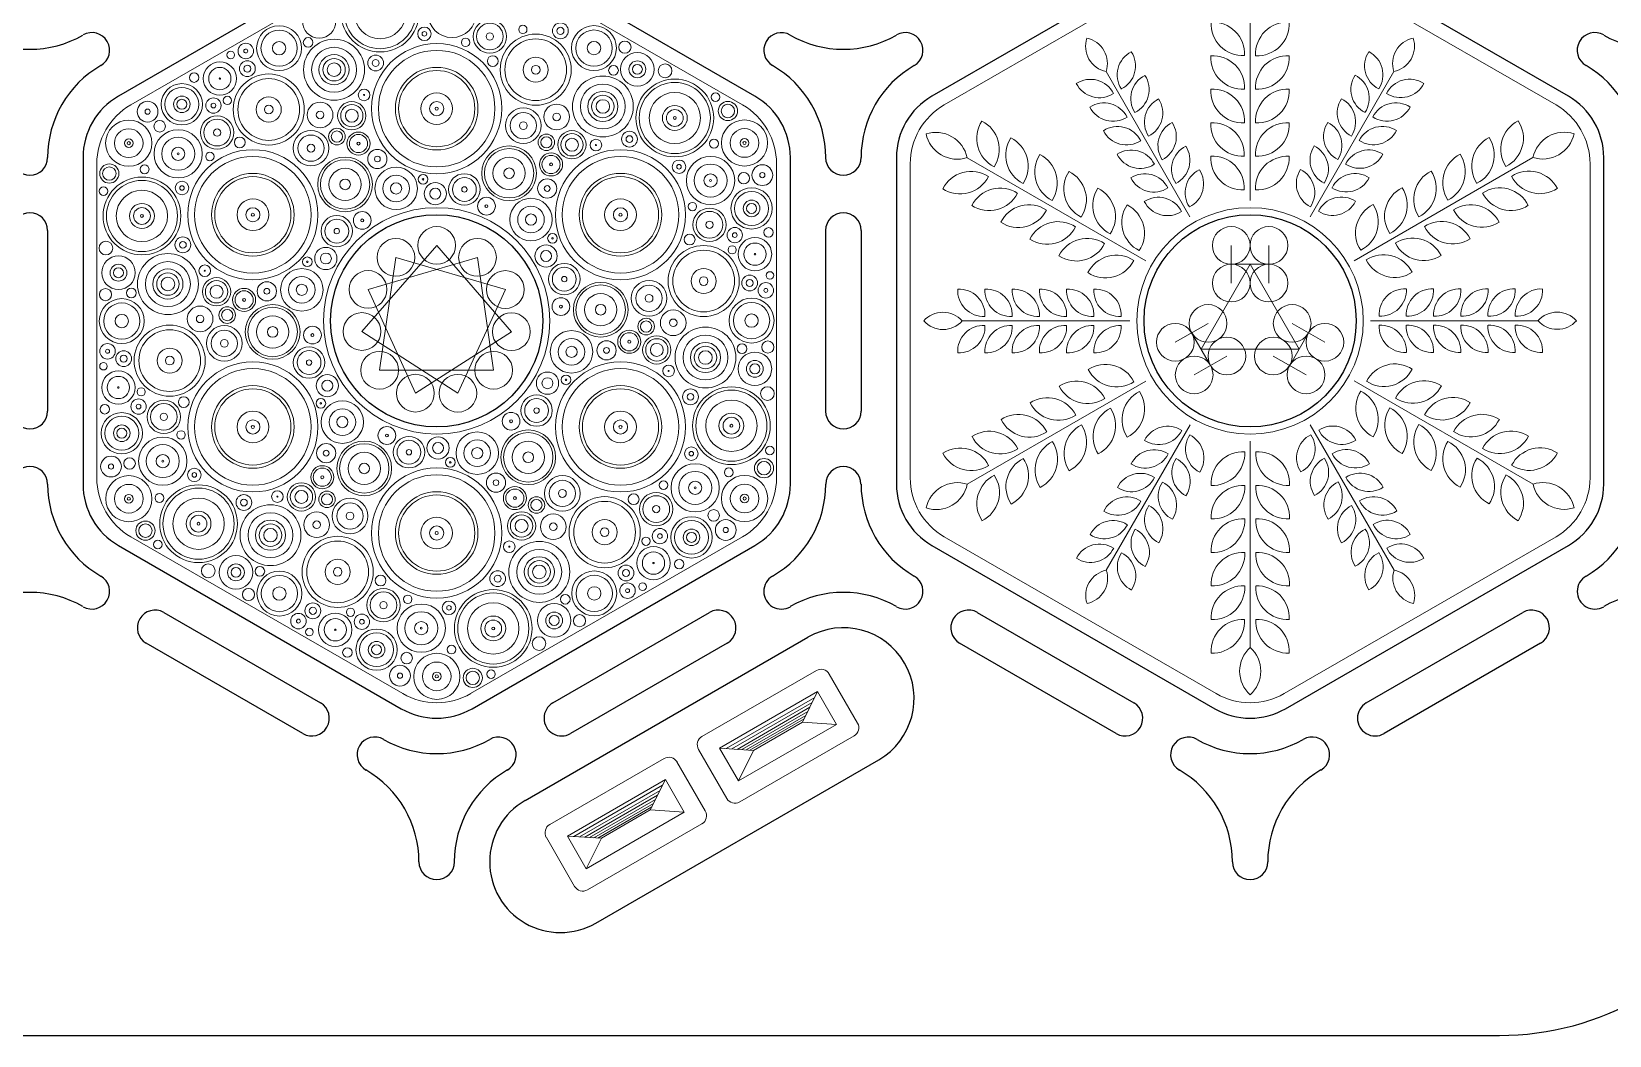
# Model space of a CAD drawing. Header units: millimetres. Extents: x -446 to 815, y -612 to 225.
# Drawn here: x -43 to 124.4, y -225.2 to -118.7 of the extents above; entities that cross this region are included whole.
import ezdxf

# ---------------------------------------------------------------- set-up
doc = ezdxf.new("R2010")
doc.units = ezdxf.units.MM
doc.layers.get('0').update_dxf_attribs({"color": 1, "true_color": 0xff0000})
doc.layers.add('Vector Engrave', color=5, linetype='Continuous', lineweight=0, true_color=0x0000ff)

msp = doc.modelspace()

# ---------------------------------------------------------------- linework, layer by layer
for p, q in [((-3.75, -108.25), (-33.75, -125.57)), ((33.75, -125.57), (3.75, -108.25)), ((82.5, -108.25), (52.5, -125.57)), ((120, -125.57), (90, -108.25)), ((-37.5, -132.07), (-37.5, -166.71)), ((37.5, -166.71), (37.5, -132.07)), ((48.75, -132.07), (48.75, -166.71)), ((123.75, -166.71), (123.75, -132.07)), ((-41.25, -139.81), (-41.25, -158.97)), ((41.25, -158.97), (41.25, -139.81)), ((45, -139.81), (45, -158.97)), ((-33.75, -173.21), (-3.75, -190.53)), ((3.75, -190.53), (33.75, -173.21)), ((52.5, -173.21), (82.5, -190.53)), ((90, -190.53), (120, -173.21)), ((-28.93, -180.32), (-12.32, -189.9)), ((12.32, -189.9), (28.93, -180.32)), ((57.32, -180.32), (73.93, -189.9)), ((98.57, -189.9), (115.18, -180.32)), ((-14.2, -193.15), (-30.8, -183.57)), ((9.38, -200.27), (39.37, -182.95)), ((30.8, -183.57), (14.2, -193.15)), ((72.05, -193.15), (55.45, -183.57)), ((117.05, -183.57), (100.45, -193.15)), ((16.88, -213.26), (46.88, -195.94)), ((-112.68, -225.17), (112.68, -225.17))]:
    msp.add_line(p, q)
for centre in [(0, -149.39), (86.25, -149.39)]:
    msp.add_circle(centre, 11.25)
for centre, radius, start, end in [((-43.13, -109.34), 11.25, 240, 300), ((-36.56, -120.7), 1.88, 300, 120), ((36.56, -120.7), 1.87, 60, 240), ((43.12, -109.34), 11.25, 240, 300), ((49.69, -120.7), 1.88, 300, 120), ((122.81, -120.7), 1.88, 60, 240), ((129.37, -109.34), 11.25, 240, 300), ((-30, -132.07), 11.25, 120, 180), ((30, -132.07), 11.25, 0, 60), ((56.25, -132.07), 11.25, 120, 180), ((116.25, -132.07), 11.25, 0, 60), ((-30, -132.07), 7.5, 120, 180), ((30, -132.07), 7.5, 360, 60), ((56.25, -132.07), 7.5, 120, 180), ((116.25, -132.07), 7.5, 360, 60), ((-43.13, -132.07), 1.88, 180, 0), ((43.12, -132.07), 1.88, 180, 0), ((-43.13, -139.81), 1.88, 0, 180), ((43.12, -139.81), 1.88, 0, 180), ((-43.13, -158.97), 1.88, 180, 0), ((43.12, -158.97), 1.88, 180, 0), ((-43.13, -166.71), 1.88, 0, 180), ((43.12, -166.71), 1.87, 0, 180), ((-30, -166.71), 11.25, 180, 240), ((-30, -166.71), 7.5, 180, 240), ((30, -166.71), 7.5, 300, 360), ((30, -166.71), 11.25, 300, 0), ((56.25, -166.71), 11.25, 180, 240), ((56.25, -166.71), 7.5, 180, 240), ((116.25, -166.71), 7.5, 300, 360), ((116.25, -166.71), 11.25, 300, 0), ((-36.56, -178.08), 1.88, 240, 60), ((36.56, -178.08), 1.88, 120, 300), ((49.69, -178.08), 1.88, 240, 60), ((122.81, -178.08), 1.87, 120, 300), ((-43.13, -189.44), 11.25, 60, 120), ((43.12, -189.44), 11.25, 60, 120), ((129.37, -189.44), 11.25, 60, 120), ((-29.86, -181.94), 1.88, 60, 240), ((29.86, -181.94), 1.88, 300, 120), ((56.39, -181.94), 1.88, 60, 240), ((116.11, -181.94), 1.88, 300, 120), ((43.12, -189.44), 7.5, 300, 120), ((-13.26, -191.53), 1.88, 240, 60), ((0, -184.03), 7.5, 240, 300), ((13.26, -191.53), 1.88, 120, 300), ((72.99, -191.53), 1.88, 240, 60), ((86.25, -184.03), 7.5, 240, 300), ((99.51, -191.53), 1.88, 120, 300), ((-6.56, -195.4), 1.88, 60, 240), ((0, -184.03), 11.25, 240, 300), ((6.56, -195.4), 1.87, 300, 120), ((79.69, -195.4), 1.87, 60, 240), ((86.25, -184.03), 11.25, 240, 300), ((92.81, -195.4), 1.88, 300, 120), ((-13.13, -206.76), 11.25, 0, 60), ((13.12, -206.76), 11.25, 120, 180), ((73.12, -206.76), 11.25, 0, 60), ((99.37, -206.76), 11.25, 120, 180), ((13.12, -206.76), 7.5, 120, 300), ((0, -206.76), 1.88, 180, 0), ((86.25, -206.76), 1.88, 180, 0), ((112.68, -195.17), 30, 270, 330)]:
    msp.add_arc(centre, radius, start, end)
at = {"layer": 'Vector Engrave'}
for p, q in [((-32.44, -126.5), (-3.6, -109.86)), ((3.6, -109.86), (32.44, -126.5)), ((53.81, -126.5), (82.65, -109.86)), ((89.85, -109.86), (118.69, -126.5)), ((86.25, -114.75), (86.25, -136.64)), ((70.98, -122.96), (79.87, -138.35)), ((101.5, -122.95), (92.62, -138.35)), ((56.25, -132.09), (75.2, -143.02)), ((116.24, -132.07), (97.29, -143.01)), ((-36.04, -166.04), (-36.04, -132.74)), ((36.04, -132.74), (36.04, -166.04)), ((50.21, -166.04), (50.21, -132.74)), ((122.29, -132.74), (122.29, -166.04)), ((86.25, -136.64), (86.25, -136.64)), ((-7.92, -150.52), (0, -141.39)), ((0, -141.39), (7.92, -150.54)), ((84.25, -141.39), (84.25, -145.39)), ((88.25, -145.39), (88.25, -141.39)), ((-7.28, -146.06), (4.33, -142.66)), ((-6.05, -154.63), (-4.32, -142.66)), ((-4.32, -142.66), (7.28, -146.07)), ((4.33, -142.66), (6.04, -154.63)), ((75.2, -143.02), (75.2, -143.02)), ((81.05, -152.39), (86.25, -143.39)), ((84.25, -143.39), (88.25, -143.39)), ((86.25, -143.39), (91.45, -152.39)), ((97.29, -143.01), (97.29, -143.01)), ((-2.26, -157.06), (-7.28, -146.06)), ((7.28, -146.07), (2.25, -157.07)), ((2.25, -157.07), (-7.92, -150.52)), ((7.92, -150.54), (-2.26, -157.06)), ((55.73, -149.4), (73.5, -149.39)), ((81.79, -149.66), (78.32, -151.66)), ((94.18, -151.66), (90.71, -149.66)), ((116.77, -149.38), (99, -149.38)), ((82.05, -154.12), (80.05, -150.66)), ((92.45, -150.66), (90.45, -154.12)), ((80.32, -155.12), (83.79, -153.12)), ((91.45, -152.39), (81.05, -152.39)), ((88.71, -153.12), (92.18, -155.12)), ((6.04, -154.63), (-6.05, -154.63)), ((56.26, -166.72), (75.21, -155.77)), ((75.21, -155.77), (75.21, -155.77)), ((116.25, -166.7), (97.29, -155.76)), ((97.29, -155.76), (97.29, -155.76)), ((71, -175.83), (79.88, -160.43)), ((79.88, -160.43), (79.88, -160.43)), ((101.52, -175.82), (92.63, -160.43)), ((86.26, -184.02), (86.25, -162.14)), ((86.25, -162.14), (86.25, -162.14)), ((-3.6, -188.92), (-32.44, -172.28)), ((32.44, -172.28), (3.6, -188.92)), ((82.65, -188.92), (53.81, -172.28)), ((118.69, -172.28), (89.85, -188.92)), ((28.13, -193.48), (40.26, -186.48)), ((41.62, -186.84), (44.63, -192.04)), ((30, -194.71), (40.39, -188.71)), ((40.39, -188.71), (38.79, -191.94)), ((40.39, -188.71), (42.39, -192.18)), ((30.68, -194.75), (40.09, -189.32)), ((31.29, -194.79), (39.82, -189.87)), ((31.85, -194.83), (39.57, -190.37)), ((42.39, -192.18), (32, -198.18)), ((32.35, -194.86), (39.35, -190.83)), ((32.81, -194.89), (39.14, -191.24)), ((33.22, -194.92), (38.96, -191.61)), ((38.79, -191.94), (33.6, -194.94)), ((38.79, -191.94), (42.39, -192.18)), ((44.26, -193.41), (32.13, -200.41)), ((30.77, -200.04), (27.77, -194.84)), ((32, -198.18), (30, -194.71)), ((30, -194.71), (33.6, -194.94)), ((33.6, -194.94), (32, -198.18)), ((24.12, -195.8), (11.99, -202.8)), ((28.48, -201.36), (25.48, -196.17)), ((24.25, -198.03), (13.86, -204.03)), ((23.95, -198.64), (14.54, -204.08)), ((24.25, -198.03), (22.65, -201.26)), ((26.25, -201.5), (24.25, -198.03)), ((23.68, -199.19), (15.15, -204.11)), ((23.43, -199.69), (15.71, -204.15)), ((23.2, -200.15), (16.21, -204.18)), ((23, -200.56), (16.67, -204.21)), ((15.86, -207.5), (26.25, -201.5)), ((22.82, -200.93), (17.08, -204.24)), ((17.46, -204.26), (22.65, -201.26)), ((22.65, -201.26), (26.25, -201.5)), ((13.86, -204.03), (15.86, -207.5)), ((13.86, -204.03), (17.46, -204.26)), ((15.99, -209.73), (28.12, -202.73)), ((11.63, -204.17), (14.63, -209.36)), ((17.46, -204.26), (15.86, -207.5))]:
    msp.add_line(p, q, dxfattribs=at)
for centre, radius in [((-6, -116.76), 4.12), ((-6, -116.76), 3.77), ((-6, -116.76), 2.72), ((1.63, -116.79), 2.56), ((-12.46, -117.62), 1.78), ((-16.71, -120.48), 2.38), ((-16.71, -120.48), 1.92), ((-1.3, -118.96), 0.714), ((-1.3, -118.96), 0.241), ((5.64, -119.24), 1.77), ((5.64, -119.24), 1.42), ((9.14, -118.49), 0.436), ((13.12, -118.64), 0.839), ((13.12, -118.64), 0.375), ((16.68, -120.47), 2.38), ((16.68, -120.47), 1.92), ((-20.24, -120.78), 0.822), ((-16.71, -120.48), 0.709), ((-13.63, -119.87), 0.514), ((-10.88, -122.76), 3.23), ((-10.88, -122.76), 2.38), ((0, -126.89), 6.9), ((3.07, -119.86), 0.453), ((5.64, -119.24), 0.384), ((10.5, -122.76), 3.77), ((10.5, -122.76), 3.27), ((16.68, -120.47), 0.709), ((19.96, -120.37), 0.645), ((-22.99, -123.7), 1.77), ((-21.83, -121.2), 0.403), ((-20.07, -122.65), 0.839), ((-20.24, -120.78), 0.209), ((-10.88, -122.76), 1.6), ((-10.88, -122.76), 1.19), ((-10.88, -122.76), 0.722), ((-6.47, -122.05), 0.837), ((-6.47, -122.05), 0.36), ((0, -126.89), 6.18), ((5.95, -121.85), 0.573), ((10.5, -122.76), 1.33), ((21.28, -122.72), 1.78), ((21.28, -122.72), 0.894), ((-25.72, -123.6), 0.501), ((-22.99, -123.7), 1.18), ((-22.99, -123.7), 0.0766), ((-17.81, -126.98), 3.77), ((-17.81, -126.98), 3.27), ((-20.07, -122.65), 0.375), ((0, -126.89), 4.38), ((0, -126.89), 4.04), ((10.5, -122.76), 0.458), ((17.62, -126.66), 3.23), ((18.75, -122.83), 0.514), ((21.28, -122.72), 0.528), ((25.25, -127.88), 4.12), ((24.22, -122.88), 0.726), ((-27.02, -126.43), 2.19), ((-27.02, -126.43), 1.8), ((-7.7, -125.44), 0.614), ((-7.7, -125.44), 0.0555), ((0, -126.89), 1.68), ((17.62, -126.66), 2.38), ((17.62, -126.66), 1.6), ((17.62, -126.66), 1.19), ((25.25, -127.88), 3.77), ((25.25, -127.88), 2.72), ((29.57, -125.67), 0.45), ((-30.65, -127.21), 1.1), ((-30.65, -127.21), 0.274), ((-27.02, -126.43), 0.877), ((-27.02, -126.43), 0.53), ((-23.67, -126.56), 0.814), ((-23.67, -126.56), 0.247), ((-22.19, -126.02), 0.436), ((-17.81, -126.98), 1.33), ((-17.81, -126.98), 0.458), ((-12.36, -127.56), 1.36), ((-9, -127.64), 1.5), ((-9, -127.64), 1.18), ((-9, -127.64), 0.685), ((0, -126.89), 0.75), ((0, -126.89), 0.168), ((9.19, -128.69), 1.89), ((12.72, -127.77), 1.36), ((17.62, -126.66), 0.722), ((25.25, -127.88), 1.32), ((25.25, -127.88), 0.89), ((30.88, -127.14), 1.02), ((30.88, -127.14), 0.713), ((-32.65, -130.55), 2.45), ((-29.37, -128.76), 0.609), ((-23.28, -129.43), 1.77), ((-23.28, -129.43), 1.42), ((-12.36, -127.56), 0.404), ((9.19, -128.69), 1.39), ((9.19, -128.69), 0.416), ((12.72, -127.77), 0.404), ((25.25, -127.88), 0.15), ((32.64, -130.53), 2.45), ((-32.65, -130.55), 1.52), ((-32.65, -130.55), 0.461), ((-32.65, -130.55), 0.169), ((-27.41, -131.68), 2.56), ((-27.41, -131.68), 1.75), ((-23.28, -129.43), 0.384), ((-20.88, -130.47), 0.573), ((-13.33, -131.08), 1.89), ((-13.33, -131.08), 1.39), ((-10.58, -129.85), 0.878), ((-10.58, -129.85), 0.597), ((-8.29, -130.59), 1.22), ((-8.29, -130.59), 0.964), ((-8.29, -130.59), 0.161), ((11.63, -130.46), 0.878), ((11.63, -130.46), 0.597), ((14.34, -130.72), 1.5), ((14.34, -130.72), 1.18), ((14.34, -130.72), 0.685), ((16.89, -130.75), 0.614), ((20.44, -130.12), 0.837), ((20.44, -130.12), 0.36), ((29.4, -130.6), 0.467), ((32.64, -130.53), 1.52), ((32.64, -130.53), 0.461), ((32.64, -130.53), 0.169), ((-27.41, -131.68), 0.707), ((-27.41, -131.68), 0.103), ((-19.49, -138.14), 6.9), ((-19.49, -138.14), 6.18), ((-24.04, -131.96), 0.453), ((-13.33, -131.08), 0.416), ((-9.71, -134.92), 2.9), ((-6.29, -132.23), 1.02), ((-6.29, -132.23), 0.306), ((7.68, -133.74), 2.9), ((7.68, -133.74), 2.62), ((7.68, -133.74), 1.71), ((12.13, -132.81), 1.22), ((12.13, -132.81), 0.964), ((19.49, -138.14), 6.9), ((19.49, -138.14), 6.18), ((16.89, -130.75), 0.0555), ((29.04, -134.51), 2.56), ((-34.71, -133.77), 1.02), ((-34.71, -133.77), 0.713), ((-30.97, -133.32), 0.467), ((-19.49, -138.14), 4.38), ((-9.71, -134.92), 2.62), ((-9.71, -134.92), 1.71), ((-4.3, -135.35), 2.25), ((2.94, -135.46), 1.67), ((7.68, -133.74), 0.562), ((12.13, -132.81), 0.161), ((19.49, -138.14), 4.38), ((25.7, -133.05), 0.714), ((25.7, -133.05), 0.241), ((29.04, -134.51), 1.75), ((29.04, -134.51), 0.707), ((32.56, -134.27), 0.609), ((34.53, -133.94), 1.1), ((34.53, -133.94), 0.274), ((-35.33, -135.64), 0.45), ((-31.25, -138.27), 4.12), ((-31.25, -138.27), 3.77), ((-27, -135.3), 0.714), ((-27, -135.3), 0.241), ((-19.49, -138.14), 4.04), ((-9.71, -134.92), 0.562), ((-4.3, -135.35), 1.41), ((-4.3, -135.35), 0.591), ((-1.44, -134.38), 0.513), ((-1.44, -134.38), 0.0828), ((-0.15, -135.91), 1.18), ((-0.15, -135.91), 0.583), ((2.94, -135.46), 1.26), ((2.94, -135.46), 0.286), ((11.72, -135.36), 1.02), ((11.72, -135.36), 0.306), ((19.49, -138.14), 4.04), ((29.04, -134.51), 0.103), ((33.39, -137.47), 2.19), ((-31.25, -138.27), 2.72), ((-31.25, -138.27), 1.32), ((-19.49, -138.14), 1.68), ((5.28, -137.23), 0.942), ((5.28, -137.23), 0.158), ((10, -138.65), 2.25), ((19.49, -138.14), 1.68), ((27.11, -137.28), 0.453), ((33.39, -137.47), 1.8), ((33.39, -137.47), 0.877), ((33.39, -137.47), 0.53), ((-31.25, -138.27), 0.89), ((-31.25, -138.27), 0.15), ((-19.49, -138.14), 0.75), ((-19.49, -138.14), 0.168), ((-10.59, -139.88), 1.67), ((0, -149.39), 12), ((-10.59, -139.88), 1.26), ((-7.89, -138.74), 0.942), ((-7.89, -138.74), 0.158), ((10, -138.65), 1.41), ((10, -138.65), 0.591), ((19.49, -138.14), 0.75), ((19.49, -138.14), 0.168), ((28.93, -139.2), 1.77), ((28.93, -139.2), 1.42), ((28.93, -139.2), 0.384), ((86.25, -149.39), 12), ((-26.91, -141.33), 0.837), ((-10.59, -139.88), 0.286), ((0, -141.39), 2), ((12.28, -140.64), 0.513), ((26.82, -140.77), 0.573), ((31.61, -140.3), 0.814), ((31.61, -140.3), 0.247), ((35.19, -140.01), 0.501), ((84.25, -141.39), 2), ((88.25, -141.39), 2), ((-35.07, -141.67), 0.726), ((-26.91, -141.33), 0.36), ((-11.75, -142.78), 1.18), ((-11.75, -142.78), 0.583), ((-4.32, -142.66), 2), ((4.33, -142.66), 2), ((11.6, -142.52), 1.18), ((11.6, -142.52), 0.583), ((12.28, -140.64), 0.0828), ((28.31, -145.17), 3.77), ((28.31, -145.17), 3.27), ((31.33, -141.86), 0.436), ((33.75, -142.32), 1.77), ((33.75, -142.32), 1.18), ((-33.74, -144.29), 1.78), ((-33.74, -144.29), 0.894), ((-33.74, -144.29), 0.528), ((-28.5, -145.49), 3.23), ((-28.5, -145.49), 2.38), ((-24.59, -144.08), 0.614), ((-14.3, -146.1), 2.25), ((-13.72, -143.13), 0.513), ((-13.72, -143.13), 0.0828), ((13.53, -144.97), 1.67), ((13.53, -144.97), 1.26), ((28.31, -145.17), 1.33), ((33.75, -142.32), 0.0766), ((84.25, -145.39), 2), ((88.25, -145.39), 2), ((-28.5, -145.49), 1.6), ((-28.5, -145.49), 1.19), ((-28.5, -145.49), 0.722), ((-23.34, -146.31), 1.5), ((-24.59, -144.08), 0.0555), ((-23.34, -146.31), 1.18), ((-18.01, -146.26), 1.02), ((-14.3, -146.1), 1.41), ((-14.3, -146.1), 0.591), ((-7.28, -146.06), 2), ((7.28, -146.07), 2), ((13.53, -144.97), 0.286), ((17.39, -148.21), 2.9), ((22.52, -147), 1.89), ((28.31, -145.17), 0.458), ((33.19, -145.38), 0.839), ((33.19, -145.38), 0.375), ((34.9, -146.16), 0.822), ((35.33, -144.58), 0.403), ((-35.11, -146.61), 0.645), ((-33.39, -149.41), 2.38), ((-32.38, -146.43), 0.514), ((-23.34, -146.31), 0.685), ((-20.42, -147.17), 1.22), ((-20.42, -147.17), 0.964), ((-20.42, -147.17), 0.161), ((-18.01, -146.26), 0.306), ((13.17, -147.88), 0.942), ((17.39, -148.21), 2.62), ((17.39, -148.21), 1.71), ((22.52, -147), 1.39), ((22.52, -147), 0.416), ((33.39, -149.37), 2.38), ((34.9, -146.16), 0.209), ((-33.39, -149.41), 1.92), ((-33.39, -149.41), 0.709), ((-25.08, -149.18), 1.36), ((-25.08, -149.18), 0.404), ((-22.21, -148.78), 0.878), ((-22.21, -148.78), 0.597), ((-17.39, -150.57), 2.9), ((-17.39, -150.57), 2.62), ((-17.39, -150.57), 1.71), ((-7.92, -150.52), 2), ((7.92, -150.54), 2), ((13.17, -147.88), 0.158), ((17.39, -148.21), 0.562), ((25.08, -149.6), 1.36), ((33.39, -149.37), 1.92), ((33.39, -149.37), 0.709), ((81.79, -149.66), 2), ((90.71, -149.66), 2), ((-28.31, -153.61), 3.77), ((-28.31, -153.61), 3.27), ((-22.52, -151.78), 1.89), ((-22.52, -151.78), 1.39), ((-17.39, -150.57), 0.562), ((-13.17, -150.9), 0.942), ((14.3, -152.68), 2.25), ((20.42, -151.61), 1.22), ((22.21, -150), 0.878), ((22.21, -150), 0.597), ((25.08, -149.6), 0.404), ((28.5, -153.28), 3.23), ((78.32, -151.66), 2), ((94.18, -151.66), 2), ((-34.9, -152.62), 0.822), ((-22.52, -151.78), 0.416), ((-13.53, -153.81), 1.67), ((-13.17, -150.9), 0.158), ((14.3, -152.68), 1.41), ((14.3, -152.68), 0.591), ((18.01, -152.52), 1.02), ((18.01, -152.52), 0.306), ((20.42, -151.61), 0.964), ((20.42, -151.61), 0.161), ((23.34, -152.47), 1.5), ((23.34, -152.47), 1.18), ((23.34, -152.47), 0.685), ((28.5, -153.28), 2.38), ((28.5, -153.28), 1.6), ((28.5, -153.28), 1.19), ((32.38, -152.35), 0.514), ((35.11, -152.17), 0.645), ((83.79, -153.12), 2), ((88.71, -153.12), 2), ((-35.33, -154.2), 0.403), ((-34.9, -152.62), 0.209), ((-33.19, -153.4), 0.839), ((-33.19, -153.4), 0.375), ((-28.31, -153.61), 1.33), ((-28.31, -153.61), 0.458), ((-19.49, -160.64), 6.9), ((-13.53, -153.81), 1.26), ((-13.53, -153.81), 0.286), ((-6.05, -154.63), 2), ((6.04, -154.63), 2), ((19.49, -160.64), 6.9), ((28.5, -153.28), 0.722), ((33.74, -154.48), 1.78), ((33.74, -154.48), 0.894), ((80.32, -155.12), 2), ((92.18, -155.12), 2), ((-33.75, -156.46), 1.77), ((-33.75, -156.46), 1.18), ((-19.49, -160.64), 6.18), ((-11.6, -156.26), 1.18), ((-2.26, -157.06), 2), ((2.25, -157.07), 2), ((11.75, -156), 1.18), ((11.75, -156), 0.583), ((13.72, -155.65), 0.513), ((19.49, -160.64), 6.18), ((13.72, -155.65), 0.0828), ((24.59, -154.7), 0.614), ((24.59, -154.7), 0.0555), ((33.74, -154.48), 0.528), ((-33.75, -156.46), 0.0766), ((-31.33, -156.92), 0.436), ((-19.49, -160.64), 4.38), ((-19.49, -160.64), 4.04), ((-11.6, -156.26), 0.583), ((10.59, -158.9), 1.67), ((19.49, -160.64), 4.38), ((19.49, -160.64), 4.04), ((26.91, -157.45), 0.837), ((26.91, -157.45), 0.36), ((31.25, -160.51), 4.12), ((31.25, -160.51), 3.77), ((35.07, -157.11), 0.726), ((-35.19, -158.77), 0.501), ((-31.61, -158.48), 0.814), ((-31.61, -158.48), 0.247), ((-28.93, -159.57), 1.77), ((-28.93, -159.57), 1.42), ((-26.82, -158.01), 0.573), ((-12.28, -158.14), 0.513), ((-12.28, -158.14), 0.0828), ((-10, -160.13), 2.25), ((-10, -160.13), 1.41), ((10.59, -158.9), 1.26), ((10.59, -158.9), 0.286), ((31.25, -160.51), 2.72), ((-33.39, -161.31), 2.19), ((-33.39, -161.31), 1.8), ((-33.39, -161.31), 0.877), ((-28.93, -159.57), 0.384), ((-19.49, -160.64), 1.68), ((-19.49, -160.64), 0.75), ((-19.49, -160.64), 0.168), ((-10, -160.13), 0.591), ((-5.28, -161.55), 0.942), ((7.89, -160.04), 0.942), ((7.89, -160.04), 0.158), ((19.49, -160.64), 1.68), ((19.49, -160.64), 0.75), ((19.49, -160.64), 0.168), ((31.25, -160.51), 1.32), ((31.25, -160.51), 0.89), ((31.25, -160.51), 0.15), ((-33.39, -161.31), 0.53), ((-29.04, -164.27), 2.56), ((-27.11, -161.49), 0.453), ((-7.68, -165.04), 2.9), ((-5.28, -161.55), 0.158), ((-2.94, -163.32), 1.67), ((-2.94, -163.32), 1.26), ((0.15, -162.87), 1.18), ((4.3, -163.42), 2.25), ((4.3, -163.42), 1.41), ((9.71, -163.86), 2.9), ((9.71, -163.86), 2.62), ((9.71, -163.86), 1.71), ((-34.53, -164.84), 1.1), ((-32.56, -164.51), 0.609), ((-29.04, -164.27), 1.75), ((-29.04, -164.27), 0.707), ((-11.72, -163.42), 1.02), ((-11.72, -163.42), 0.306), ((-7.68, -165.04), 2.62), ((-7.68, -165.04), 1.71), ((-2.94, -163.32), 0.286), ((0.15, -162.87), 0.583), ((1.44, -164.4), 0.513), ((4.3, -163.42), 0.591), ((9.71, -163.86), 0.562), ((27, -163.48), 0.714), ((27, -163.48), 0.241), ((35.33, -163.14), 0.45), ((-34.53, -164.84), 0.274), ((-29.04, -164.27), 0.103), ((-25.7, -165.73), 0.714), ((-25.7, -165.73), 0.241), ((-12.13, -165.97), 1.22), ((-12.13, -165.97), 0.964), ((-7.68, -165.04), 0.562), ((0, -171.89), 6.9), ((1.44, -164.4), 0.0828), ((6.29, -166.55), 1.02), ((27.41, -167.1), 2.56), ((27.41, -167.1), 1.75), ((30.97, -165.46), 0.467), ((34.71, -165.01), 1.02), ((34.71, -165.01), 0.713), ((-32.64, -168.25), 2.45), ((-32.64, -168.25), 1.52), ((-25.25, -170.9), 4.12), ((-25.25, -170.9), 3.77), ((-14.34, -168.06), 1.5), ((-14.34, -168.06), 1.18), ((-12.13, -165.97), 0.161), ((0, -171.89), 6.18), ((6.29, -166.55), 0.306), ((8.29, -168.19), 1.22), ((8.29, -168.19), 0.964), ((13.33, -167.69), 1.89), ((13.33, -167.69), 1.39), ((13.33, -167.69), 0.416), ((24.04, -166.81), 0.453), ((27.41, -167.1), 0.707), ((27.41, -167.1), 0.103), ((32.65, -168.23), 2.45), ((32.65, -168.23), 1.52), ((-32.64, -168.25), 0.461), ((-32.64, -168.25), 0.169), ((-29.4, -168.18), 0.467), ((-25.25, -170.9), 2.72), ((-20.44, -168.66), 0.837), ((-17.62, -172.12), 3.23), ((-20.44, -168.66), 0.36), ((-16.89, -168.03), 0.614), ((-16.89, -168.03), 0.0555), ((-14.34, -168.06), 0.685), ((-11.63, -168.32), 0.878), ((-11.63, -168.32), 0.597), ((-9.19, -170.09), 1.89), ((-9.19, -170.09), 1.39), ((0, -171.89), 4.38), ((0, -171.89), 4.04), ((8.29, -168.19), 0.161), ((10.58, -168.92), 0.878), ((10.58, -168.92), 0.597), ((17.81, -171.8), 3.77), ((17.81, -171.8), 3.27), ((20.88, -168.31), 0.573), ((23.28, -169.35), 1.77), ((23.28, -169.35), 1.42), ((23.28, -169.35), 0.384), ((32.65, -168.23), 0.461), ((32.65, -168.23), 0.169), ((-30.88, -171.64), 1.02), ((-25.25, -170.9), 1.32), ((-25.25, -170.9), 0.89), ((-17.62, -172.12), 2.38), ((-17.62, -172.12), 1.6), ((-12.72, -171.01), 1.36), ((-12.72, -171.01), 0.404), ((-9.19, -170.09), 0.416), ((0, -171.89), 1.68), ((9, -171.14), 1.5), ((9, -171.14), 1.18), ((9, -171.14), 0.685), ((12.36, -171.22), 1.36), ((17.81, -171.8), 1.33), ((27.02, -172.35), 2.19), ((27.02, -172.35), 1.8), ((29.37, -170.02), 0.609), ((30.65, -171.57), 1.1), ((-30.88, -171.64), 0.713), ((-25.25, -170.9), 0.15), ((-17.62, -172.12), 1.19), ((-17.62, -172.12), 0.722), ((-10.5, -176.01), 3.77), ((0, -171.89), 0.75), ((0, -171.89), 0.168), ((12.36, -171.22), 0.404), ((17.81, -171.8), 0.458), ((22.19, -172.76), 0.436), ((23.67, -172.22), 0.814), ((23.67, -172.22), 0.247), ((27.02, -172.35), 0.877), ((27.02, -172.35), 0.53), ((30.65, -171.57), 0.274), ((-29.57, -173.11), 0.45), ((-10.5, -176.01), 3.27), ((7.7, -173.34), 0.614), ((7.7, -173.34), 0.0555), ((10.88, -176.01), 3.23), ((10.88, -176.01), 2.38), ((22.99, -175.08), 1.77), ((22.99, -175.08), 1.18), ((-24.22, -175.9), 0.726), ((-21.28, -176.06), 1.78), ((-21.28, -176.06), 0.894), ((-21.28, -176.06), 0.528), ((-18.75, -175.95), 0.514), ((-10.5, -176.01), 1.33), ((-10.5, -176.01), 0.458), ((10.88, -176.01), 1.6), ((10.88, -176.01), 1.19), ((10.88, -176.01), 0.722), ((20.07, -176.13), 0.839), ((22.99, -175.08), 0.0766), ((25.72, -175.18), 0.501), ((-16.68, -178.31), 2.38), ((-16.68, -178.31), 1.92), ((-5.95, -176.93), 0.573), ((6.47, -176.73), 0.837), ((6.47, -176.73), 0.36), ((16.71, -178.29), 2.38), ((16.71, -178.29), 1.92), ((20.24, -178), 0.822), ((20.07, -176.13), 0.375), ((21.83, -177.58), 0.403), ((-19.96, -178.41), 0.645), ((-16.68, -178.31), 0.709), ((-5.64, -179.54), 1.77), ((-5.64, -179.54), 1.42), ((-3.07, -178.92), 0.453), ((6, -182.01), 4.12), ((6, -182.01), 3.77), ((13.63, -178.91), 0.514), ((16.71, -178.29), 0.709), ((20.24, -178), 0.209), ((-14.66, -181.23), 0.822), ((-13.13, -180.14), 0.839), ((-13.13, -180.14), 0.375), ((-10.75, -182.15), 1.77), ((-9.14, -180.29), 0.436), ((-7.93, -181.3), 0.814), ((-5.64, -179.54), 0.384), ((-1.63, -181.98), 2.56), ((-1.63, -181.98), 1.75), ((1.3, -179.82), 0.714), ((1.3, -179.82), 0.241), ((6, -182.01), 2.72), ((6, -182.01), 1.32), ((12.46, -181.16), 1.78), ((12.46, -181.16), 0.894), ((12.46, -181.16), 0.528), ((15.15, -181.19), 0.645), ((-14.66, -181.23), 0.209), ((-13.5, -182.39), 0.403), ((-10.75, -182.15), 1.18), ((-10.75, -182.15), 0.0766), ((-6.37, -184.26), 2.19), ((-7.93, -181.3), 0.247), ((-1.63, -181.98), 0.707), ((-1.63, -181.98), 0.103), ((6, -182.01), 0.89), ((6, -182.01), 0.15), ((-6.37, -184.26), 1.8), ((-6.37, -184.26), 0.877), ((-6.37, -184.26), 0.53), ((1.57, -184.25), 0.467), ((10.85, -183.62), 0.726), ((-9.47, -184.56), 0.501), ((-3.18, -185.15), 0.609), ((0.01, -187.09), 2.45), ((0.01, -187.09), 1.52), ((-3.89, -187.02), 1.1), ((-3.89, -187.02), 0.274), ((0.01, -187.09), 0.461), ((0.01, -187.09), 0.169), ((3.83, -187.25), 1.02), ((3.83, -187.25), 0.713), ((5.76, -186.86), 0.45)]:
    msp.add_circle(centre, radius, dxfattribs=at)
for centre, radius, start, end in [((85.47, -117.9), 3.37, 176.7584, 273.1378), ((82.28, -121.08), 3.37, 356.7584, 93.1378), ((90.2, -121.09), 3.37, 86.7584, 183.1378), ((87.03, -117.91), 3.37, 266.7584, 3.1378), ((71.54, -120.28), 2.74, 161.7782, 258.1575), ((68.38, -122.1), 2.74, 341.7782, 78.1575), ((104.1, -122.1), 2.74, 101.7782, 198.1575), ((100.94, -120.27), 2.74, 281.7782, 18.1575), ((74.89, -123.31), 2.74, 116.7782, 213.1575), ((71.36, -122.36), 2.74, 296.7782, 33.1575), ((85.46, -121.46), 3.37, 176.7584, 273.1378), ((82.28, -124.64), 3.37, 356.7584, 93.1378), ((90.2, -124.64), 3.37, 86.7584, 183.1378), ((87.02, -121.46), 3.37, 266.7584, 3.1378), ((101.12, -122.35), 2.74, 146.7782, 243.1575), ((97.59, -123.29), 2.74, 326.7782, 63.1575), ((69.32, -126.52), 2.74, 26.7782, 123.1575), ((76.33, -125.81), 2.74, 116.7782, 213.1575), ((72.81, -124.86), 2.74, 296.7782, 33.1575), ((99.67, -124.85), 2.74, 146.7782, 243.1575), ((96.14, -125.79), 2.74, 326.7782, 63.1575), ((103.16, -126.51), 2.74, 56.7782, 153.1575), ((70.27, -122.99), 2.74, 206.7782, 303.1575), ((85.46, -125.02), 3.37, 176.7584, 273.1378), ((82.28, -128.19), 3.37, 356.7584, 93.1378), ((87.02, -125.02), 3.37, 266.7584, 3.1378), ((90.2, -128.2), 3.37, 86.7584, 183.1378), ((102.22, -122.98), 2.74, 236.7782, 333.1575), ((-28.83, -132.74), 7.21, 120, 180), ((28.83, -132.74), 7.21, 360, 60), ((57.42, -132.74), 7.21, 120, 180), ((70.76, -129.02), 2.74, 26.7782, 123.1575), ((71.71, -125.49), 2.74, 206.7782, 303.1575), ((77.78, -128.31), 2.74, 116.7782, 213.1575), ((74.25, -127.36), 2.74, 296.7782, 33.1575), ((98.23, -127.35), 2.74, 146.7782, 243.1575), ((94.7, -128.29), 2.74, 326.7782, 63.1575), ((101.71, -129.01), 2.74, 56.7782, 153.1575), ((100.77, -125.48), 2.74, 236.7782, 333.1575), ((115.08, -132.74), 7.21, 360, 60), ((60.63, -130.05), 3.37, 146.7913, 243.1707), ((56.29, -131.21), 3.37, 326.7913, 63.1707), ((72.2, -131.52), 2.74, 26.7782, 123.1575), ((79.22, -130.81), 2.74, 116.7782, 213.1575), ((75.69, -129.86), 2.74, 296.7782, 33.1575), ((85.46, -128.57), 3.37, 176.7584, 273.1378), ((82.27, -131.75), 3.37, 356.7584, 93.1378), ((90.19, -131.76), 3.37, 86.7584, 183.1378), ((87.02, -128.57), 3.37, 266.7584, 3.1378), ((96.78, -129.85), 2.74, 146.7782, 243.1575), ((93.25, -130.79), 2.74, 326.7782, 63.1575), ((100.27, -131.51), 2.74, 56.7782, 153.1575), ((116.2, -131.19), 3.37, 116.765, 213.1444), ((111.86, -130.02), 3.37, 296.765, 33.1444), ((52.94, -132.78), 3.37, 11.7913, 108.1707), ((55.19, -128.88), 3.37, 191.7913, 288.1707), ((63.71, -131.83), 3.37, 146.7913, 243.1707), ((59.36, -132.99), 3.37, 326.7913, 63.1707), ((73.15, -128), 2.74, 206.7782, 303.1575), ((99.33, -127.98), 2.74, 236.7782, 333.1575), ((113.12, -132.97), 3.37, 116.765, 213.1444), ((108.78, -131.8), 3.37, 296.765, 33.1444), ((119.54, -132.76), 3.37, 71.765, 168.1444), ((117.3, -128.86), 3.37, 251.765, 348.1444), ((66.79, -133.61), 3.37, 146.7913, 243.1707), ((62.44, -134.77), 3.37, 326.7913, 63.1707), ((73.65, -134.02), 2.74, 26.7782, 123.1575), ((74.59, -130.5), 2.74, 206.7782, 303.1575), ((80.66, -133.31), 2.74, 116.7782, 213.1575), ((77.13, -132.37), 2.74, 296.7782, 33.1575), ((85.45, -132.13), 3.37, 176.7584, 273.1378), ((82.27, -135.3), 3.37, 356.7584, 93.1378), ((87.01, -132.13), 3.37, 266.7584, 3.1378), ((90.19, -135.31), 3.37, 86.7584, 183.1378), ((95.34, -132.35), 2.74, 146.7782, 243.1575), ((91.81, -133.29), 2.74, 326.7782, 63.1575), ((98.82, -134.01), 2.74, 56.7782, 153.1575), ((97.88, -130.48), 2.74, 236.7782, 333.1575), ((110.04, -134.74), 3.37, 116.765, 213.1444), ((105.7, -133.57), 3.37, 296.765, 33.1444), ((56.67, -136.91), 3.37, 56.7913, 153.1707), ((69.87, -135.38), 3.37, 146.7913, 243.1707), ((65.52, -136.55), 3.37, 326.7913, 63.1707), ((75.09, -136.53), 2.74, 26.7782, 123.1575), ((82.1, -135.81), 2.74, 116.7782, 213.1575), ((78.58, -134.87), 2.74, 296.7782, 33.1575), ((93.89, -134.85), 2.74, 146.7782, 243.1575), ((90.36, -135.79), 2.74, 326.7782, 63.1575), ((97.38, -136.51), 2.74, 56.7782, 153.1575), ((106.96, -136.52), 3.37, 116.765, 213.1444), ((102.62, -135.35), 3.37, 296.765, 33.1444), ((115.82, -136.89), 3.37, 26.765, 123.1444), ((55.5, -132.56), 3.37, 236.7913, 333.1707), ((59.75, -138.69), 3.37, 56.7913, 153.1707), ((72.94, -137.16), 3.37, 146.7913, 243.1707), ((68.6, -138.33), 3.37, 326.7913, 63.1707), ((76.04, -133), 2.74, 206.7782, 303.1575), ((96.43, -132.98), 2.74, 236.7782, 333.1575), ((103.88, -138.29), 3.37, 116.765, 213.1444), ((99.54, -137.12), 3.37, 296.765, 33.1444), ((112.74, -138.66), 3.37, 26.765, 123.1444), ((116.98, -132.54), 3.37, 206.765, 303.1444), ((58.58, -134.34), 3.37, 236.7913, 333.1707), ((62.82, -140.46), 3.37, 56.7913, 153.1707), ((76.02, -138.94), 3.37, 146.7913, 243.1707), ((71.68, -140.1), 3.37, 326.7913, 63.1707), ((76.53, -139.03), 2.74, 26.7782, 123.1575), ((77.48, -135.5), 2.74, 206.7782, 303.1575), ((95.93, -139.01), 2.74, 56.7782, 153.1575), ((94.99, -135.48), 2.74, 236.7782, 333.1575), ((100.8, -140.07), 3.37, 116.765, 213.1444), ((96.46, -138.9), 3.37, 296.765, 33.1444), ((109.65, -140.44), 3.37, 26.765, 123.1444), ((113.9, -134.32), 3.37, 206.765, 303.1444), ((61.66, -136.12), 3.37, 236.7913, 333.1707), ((106.57, -142.21), 3.37, 26.765, 123.1444), ((110.82, -136.09), 3.37, 206.765, 303.1444), ((65.9, -142.24), 3.37, 56.7913, 153.1707), ((64.74, -137.9), 3.37, 236.7913, 333.1707), ((107.74, -137.87), 3.37, 206.765, 303.1444), ((68.98, -144.02), 3.37, 56.7913, 153.1707), ((67.82, -139.68), 3.37, 236.7913, 333.1707), ((103.49, -143.99), 3.37, 26.765, 123.1444), ((104.66, -139.64), 3.37, 206.765, 303.1444), ((72.06, -145.8), 3.37, 56.7913, 153.1707), ((70.9, -141.46), 3.37, 236.7913, 333.1707), ((100.41, -145.76), 3.37, 26.765, 123.1444), ((101.58, -141.42), 3.37, 206.765, 303.1444), ((57.98, -146.18), 2.74, 176.7782, 273.1575), ((55.4, -148.77), 2.74, 356.7782, 93.1575), ((60.87, -146.19), 2.74, 176.7782, 273.1575), ((58.29, -148.77), 2.74, 356.7782, 93.1575), ((61.17, -148.77), 2.74, 356.7782, 93.1575), ((63.76, -146.19), 2.74, 176.7782, 273.1575), ((64.06, -148.77), 2.74, 356.7782, 93.1575), ((66.65, -146.19), 2.74, 176.7782, 273.1575), ((69.53, -146.19), 2.74, 176.7782, 273.1575), ((66.95, -148.77), 2.74, 356.7782, 93.1575), ((72.42, -146.19), 2.74, 176.7782, 273.1575), ((69.84, -148.77), 2.74, 356.7782, 93.1575), ((102.66, -148.74), 2.74, 86.7782, 183.1575), ((100.08, -146.15), 2.74, 266.7782, 3.1575), ((105.55, -148.74), 2.74, 86.7782, 183.1575), ((102.97, -146.15), 2.74, 266.7782, 3.1575), ((108.44, -148.74), 2.74, 86.7782, 183.1575), ((105.86, -146.16), 2.74, 266.7782, 3.1575), ((111.33, -148.74), 2.74, 86.7782, 183.1575), ((108.75, -146.16), 2.74, 266.7782, 3.1575), ((114.21, -148.74), 2.74, 86.7782, 183.1575), ((111.63, -146.16), 2.74, 266.7782, 3.1575), ((117.1, -148.75), 2.74, 86.7782, 183.1575), ((114.52, -146.16), 2.74, 266.7782, 3.1575), ((53.68, -151.22), 2.74, 41.7782, 138.1575), ((118.81, -151.21), 2.74, 41.7782, 138.1575), ((53.69, -147.57), 2.74, 221.7782, 318.1575), ((55.4, -150.03), 2.74, 266.7782, 3.1575), ((57.98, -152.62), 2.74, 86.7782, 183.1575), ((58.29, -150.03), 2.74, 266.7782, 3.1575), ((60.87, -152.62), 2.74, 86.7782, 183.1575), ((63.75, -152.62), 2.74, 86.7782, 183.1575), ((61.17, -150.04), 2.74, 266.7782, 3.1575), ((66.64, -152.62), 2.74, 86.7782, 183.1575), ((64.06, -150.04), 2.74, 266.7782, 3.1575), ((69.53, -152.62), 2.74, 86.7782, 183.1575), ((66.95, -150.04), 2.74, 266.7782, 3.1575), ((69.84, -150.04), 2.74, 266.7782, 3.1575), ((72.42, -152.63), 2.74, 86.7782, 183.1575), ((102.66, -150), 2.74, 176.7782, 273.1575), ((100.08, -152.59), 2.74, 356.7782, 93.1575), ((105.55, -150.01), 2.74, 176.7782, 273.1575), ((102.97, -152.59), 2.74, 356.7782, 93.1575), ((108.44, -150.01), 2.74, 176.7782, 273.1575), ((105.85, -152.59), 2.74, 356.7782, 93.1575), ((108.74, -152.59), 2.74, 356.7782, 93.1575), ((111.33, -150.01), 2.74, 176.7782, 273.1575), ((114.21, -150.01), 2.74, 176.7782, 273.1575), ((111.63, -152.59), 2.74, 356.7782, 93.1575), ((117.1, -150.01), 2.74, 176.7782, 273.1575), ((114.52, -152.59), 2.74, 356.7782, 93.1575), ((118.82, -147.55), 2.74, 221.7782, 318.1575), ((70.92, -157.37), 3.37, 26.7847, 123.1641), ((72.09, -153.02), 3.37, 206.7847, 303.1641), ((101.6, -157.33), 3.37, 56.7716, 153.151), ((100.44, -152.98), 3.37, 236.7716, 333.151), ((67.84, -159.14), 3.37, 26.7847, 123.1641), ((69.01, -154.8), 3.37, 206.7847, 303.1641), ((76.05, -159.88), 3.37, 116.7847, 213.1641), ((71.7, -158.72), 3.37, 296.7847, 33.1641), ((100.82, -158.68), 3.37, 146.7716, 243.151), ((96.47, -159.84), 3.37, 326.7716, 63.151), ((104.68, -159.11), 3.37, 56.7716, 153.151), ((103.52, -154.76), 3.37, 236.7716, 333.151), ((64.76, -160.92), 3.37, 26.7847, 123.1641), ((65.93, -156.57), 3.37, 206.7847, 303.1641), ((72.97, -161.66), 3.37, 116.7847, 213.1641), ((68.62, -160.49), 3.37, 296.7847, 33.1641), ((103.9, -160.46), 3.37, 146.7716, 243.151), ((99.55, -161.62), 3.37, 326.7716, 63.151), ((107.76, -160.89), 3.37, 56.7716, 153.151), ((106.59, -156.54), 3.37, 236.7716, 333.151), ((61.68, -162.69), 3.37, 26.7847, 123.1641), ((62.85, -158.35), 3.37, 206.7847, 303.1641), ((69.89, -163.44), 3.37, 116.7847, 213.1641), ((65.54, -162.27), 3.37, 296.7847, 33.1641), ((77.51, -163.3), 2.74, 56.7782, 153.1575), ((95.02, -163.28), 2.74, 26.7782, 123.1575), ((106.97, -162.24), 3.37, 146.7716, 243.151), ((102.63, -163.4), 3.37, 326.7716, 63.151), ((110.83, -162.67), 3.37, 56.7716, 153.151), ((109.67, -158.32), 3.37, 236.7716, 333.151), ((58.6, -164.47), 3.37, 26.7847, 123.1641), ((59.77, -160.13), 3.37, 206.7847, 303.1641), ((66.81, -165.21), 3.37, 116.7847, 213.1641), ((62.46, -164.05), 3.37, 296.7847, 33.1641), ((76.57, -159.77), 2.74, 236.7782, 333.1575), ((82.14, -162.99), 2.74, 146.7782, 243.1575), ((78.61, -163.93), 2.74, 326.7782, 63.1575), ((93.92, -163.91), 2.74, 116.7782, 213.1575), ((90.4, -162.96), 2.74, 296.7782, 33.1575), ((95.97, -159.75), 2.74, 206.7782, 303.1575), ((110.05, -164.02), 3.37, 146.7716, 243.151), ((105.71, -165.18), 3.37, 326.7716, 63.151), ((113.91, -164.45), 3.37, 56.7716, 153.151), ((112.75, -160.1), 3.37, 236.7716, 333.151), ((55.52, -166.25), 3.37, 26.7847, 123.1641), ((56.69, -161.9), 3.37, 206.7847, 303.1641), ((76.07, -165.8), 2.74, 56.7782, 153.1575), ((75.12, -162.27), 2.74, 236.7782, 333.1575), ((85.49, -166.65), 3.37, 86.7782, 183.1575), ((82.31, -163.47), 3.37, 266.7782, 3.1575), ((90.23, -163.47), 3.37, 176.7782, 273.1575), ((87.05, -166.65), 3.37, 356.7782, 93.1575), ((96.46, -165.78), 2.74, 26.7782, 123.1575), ((97.41, -162.25), 2.74, 206.7782, 303.1575), ((113.13, -165.8), 3.37, 146.7716, 243.151), ((108.79, -166.96), 3.37, 326.7716, 63.151), ((116.99, -166.23), 3.37, 56.7716, 153.151), ((115.83, -161.88), 3.37, 236.7716, 333.151), ((63.73, -166.99), 3.37, 116.7847, 213.1641), ((59.38, -165.82), 3.37, 296.7847, 33.1641), ((74.62, -168.3), 2.74, 56.7782, 153.1575), ((80.69, -165.49), 2.74, 146.7782, 243.1575), ((77.16, -166.43), 2.74, 326.7782, 63.1575), ((95.37, -166.41), 2.74, 116.7782, 213.1575), ((91.84, -165.47), 2.74, 296.7782, 33.1575), ((97.91, -168.28), 2.74, 26.7782, 123.1575), ((-28.83, -166.04), 7.21, 180, 240), ((28.83, -166.04), 7.21, 300, 360), ((57.42, -166.04), 7.21, 180, 240), ((55.21, -169.92), 3.37, 71.7847, 168.1641), ((52.96, -166.03), 3.37, 251.7847, 348.1641), ((60.65, -168.76), 3.37, 116.7847, 213.1641), ((56.3, -167.6), 3.37, 296.7847, 33.1641), ((73.68, -164.77), 2.74, 236.7782, 333.1575), ((79.25, -167.99), 2.74, 146.7782, 243.1575), ((75.72, -168.93), 2.74, 326.7782, 63.1575), ((85.49, -170.21), 3.37, 86.7782, 183.1575), ((82.31, -167.02), 3.37, 266.7782, 3.1575), ((87.05, -170.21), 3.37, 356.7782, 93.1575), ((90.23, -167.03), 3.37, 176.7782, 273.1575), ((96.81, -168.91), 2.74, 116.7782, 213.1575), ((93.28, -167.97), 2.74, 296.7782, 33.1575), ((98.85, -164.75), 2.74, 206.7782, 303.1575), ((116.21, -167.58), 3.37, 146.7716, 243.151), ((111.86, -168.74), 3.37, 326.7716, 63.151), ((117.3, -169.91), 3.37, 11.7716, 108.151), ((119.55, -166.01), 3.37, 191.7716, 288.151), ((115.08, -166.04), 7.21, 300, 360), ((73.17, -170.8), 2.74, 56.7782, 153.1575), ((72.23, -167.27), 2.74, 236.7782, 333.1575), ((98.25, -171.42), 2.74, 116.7782, 213.1575), ((94.72, -170.47), 2.74, 296.7782, 33.1575), ((99.35, -170.78), 2.74, 26.7782, 123.1575), ((100.3, -167.26), 2.74, 206.7782, 303.1575), ((71.73, -173.3), 2.74, 56.7782, 153.1575), ((77.8, -170.49), 2.74, 146.7782, 243.1575), ((74.27, -171.43), 2.74, 326.7782, 63.1575), ((85.49, -173.76), 3.37, 86.7782, 183.1575), ((82.31, -170.58), 3.37, 266.7782, 3.1575), ((87.05, -173.76), 3.37, 356.7782, 93.1575), ((90.23, -170.58), 3.37, 176.7782, 273.1575), ((100.79, -173.28), 2.74, 26.7782, 123.1575), ((70.79, -169.77), 2.74, 236.7782, 333.1575), ((76.36, -172.99), 2.74, 146.7782, 243.1575), ((72.83, -173.93), 2.74, 326.7782, 63.1575), ((99.69, -173.92), 2.74, 116.7782, 213.1575), ((96.17, -172.97), 2.74, 296.7782, 33.1575), ((101.74, -169.76), 2.74, 206.7782, 303.1575), ((70.28, -175.8), 2.74, 56.7782, 153.1575), ((69.34, -172.27), 2.74, 236.7782, 333.1575), ((74.91, -175.49), 2.74, 146.7782, 243.1575), ((71.38, -176.43), 2.74, 326.7782, 63.1575), ((85.49, -177.32), 3.37, 86.7782, 183.1575), ((82.31, -174.14), 3.37, 266.7782, 3.1575), ((90.23, -174.14), 3.37, 176.7782, 273.1575), ((87.05, -177.32), 3.37, 356.7782, 93.1575), ((101.14, -176.42), 2.74, 116.7782, 213.1575), ((97.61, -175.47), 2.74, 296.7782, 33.1575), ((102.23, -175.79), 2.74, 26.7782, 123.1575), ((103.18, -172.26), 2.74, 206.7782, 303.1575), ((71.56, -178.51), 2.74, 101.7782, 198.1575), ((68.4, -176.68), 2.74, 281.7782, 18.1575), ((104.12, -176.67), 2.74, 161.7782, 258.1575), ((100.96, -178.5), 2.74, 341.7782, 78.1575), ((85.48, -180.87), 3.37, 86.7782, 183.1575), ((82.31, -177.69), 3.37, 266.7782, 3.1575), ((90.23, -177.7), 3.37, 176.7782, 273.1575), ((87.04, -180.87), 3.37, 356.7782, 93.1575), ((85.48, -184.43), 3.37, 86.7782, 183.1575), ((82.3, -181.25), 3.37, 266.7782, 3.1575), ((90.22, -181.25), 3.37, 176.7782, 273.1575), ((87.04, -184.43), 3.37, 356.7782, 93.1575), ((88.51, -186.54), 3.37, 131.7782, 228.1575), ((84.01, -186.54), 3.37, 311.7782, 48.1575), ((40.76, -187.34), 1, 30, 120), ((0, -182.68), 7.21, 240, 300), ((86.25, -182.68), 7.21, 240, 300), ((43.76, -192.54), 1, 300, 30), ((28.63, -194.34), 1, 120, 210), ((24.62, -196.67), 1, 30, 120), ((31.63, -199.54), 1, 210, 300), ((27.62, -201.86), 1, 300, 30), ((12.49, -203.67), 1, 120, 210), ((15.49, -208.86), 1, 210, 300)]:
    msp.add_arc(centre, radius, start, end, dxfattribs=at)

doc.saveas('drawing.dxf')
